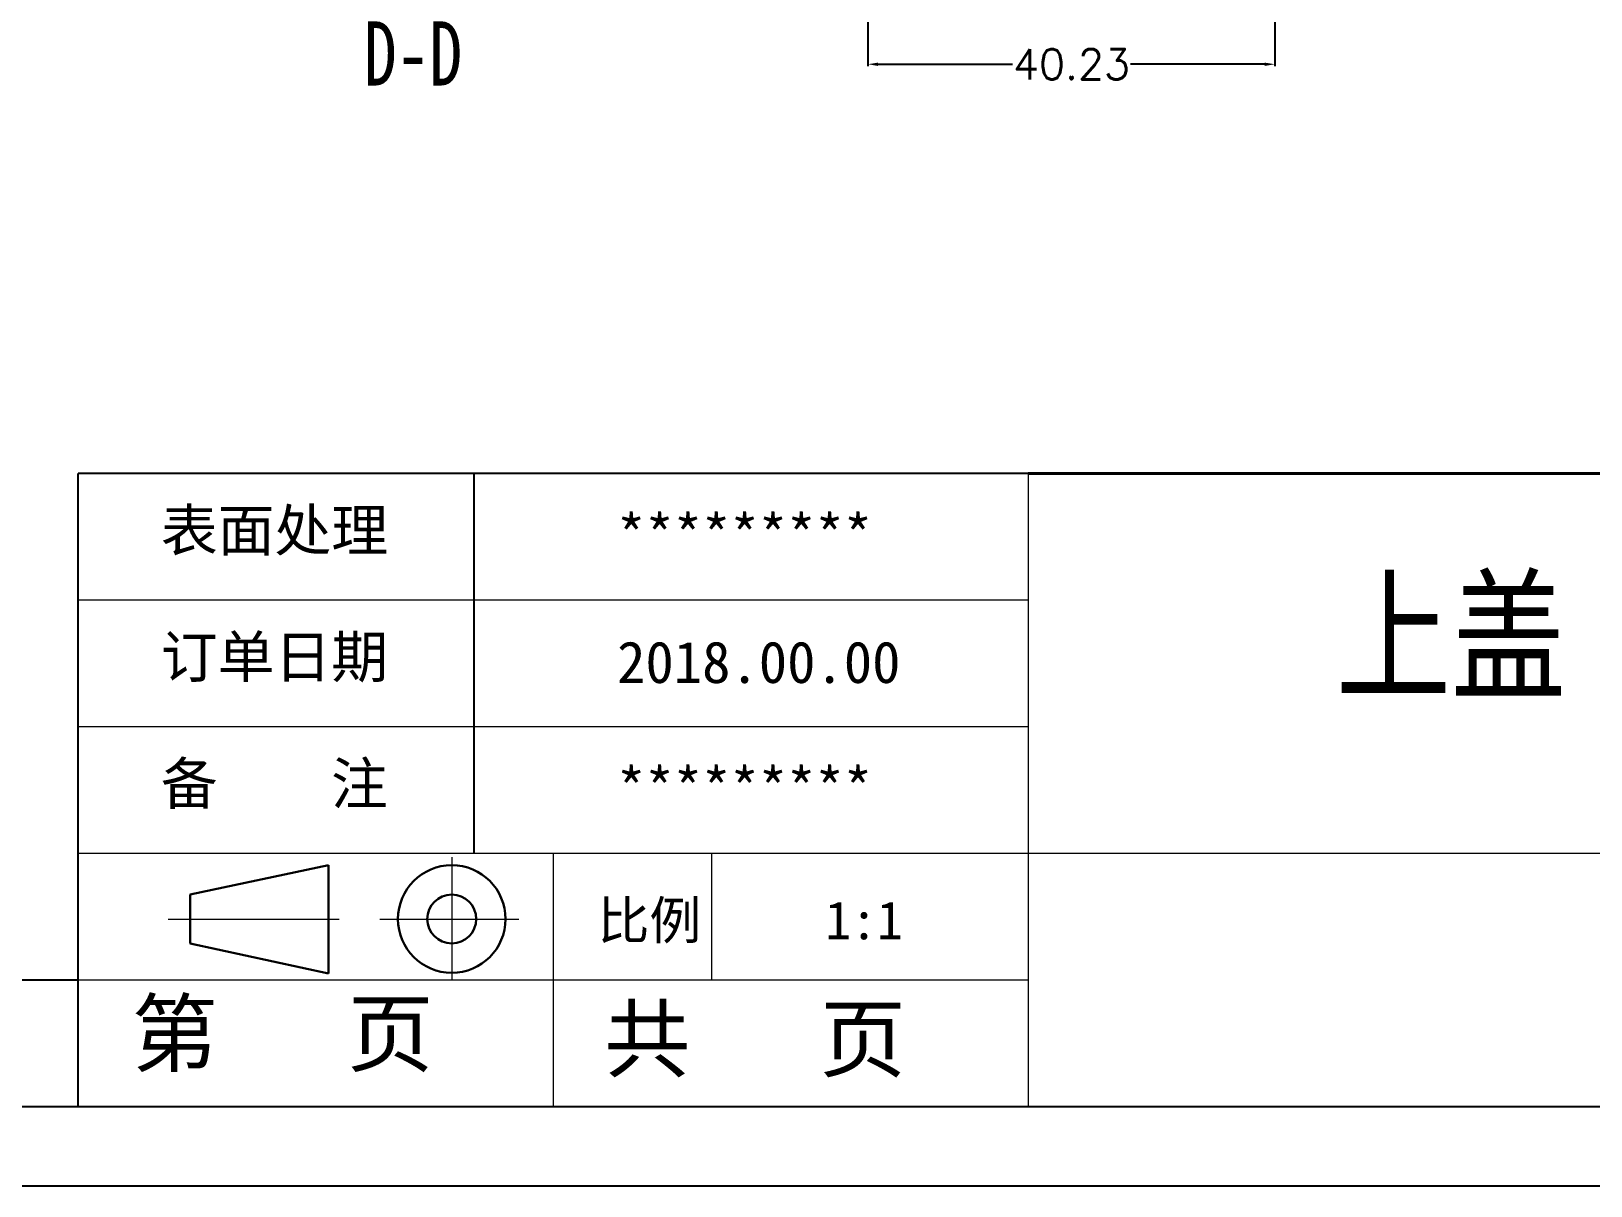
# Model space of a CAD drawing. Header units: inches. Extents: x 1631 to 3663, y 1126 to 1454.
# Drawn here: x 1801.8 to 1956, y 1125.7 to 1239.8 of the extents above; entities that cross this region are included whole.
import ezdxf

# ---------------------------------------------------------------- set-up
doc = ezdxf.new("R2010")
doc.units = ezdxf.units.IN
doc.header["$LTSCALE"] = 15
doc.linetypes.add('CENTER2', pattern=[28.575, 19.05, -3.175, 3.175, -3.175])
doc.layers.add('文字', color=81, linetype='Continuous')
for name, color, linetype, lineweight in [('粗实线', 7, 'Continuous', 30), ('细实线', 3, 'Continuous', 9), ('细点划线', 2, 'CENTER2', 9)]:
    doc.layers.add(name, color=color, linetype=linetype, lineweight=lineweight)
doc.styles.add('SLDTEXTSTYLE0', font='TXT', dxfattribs={"width": 0.75})
doc.styles.get("Standard").update_dxf_attribs({"font": 'txt', "bigfont": 'gbcbig.shx'})
doc.styles.add('宋体', font='', dxfattribs={"width": 0.8, "height": 3.5})
doc.styles.get('宋体').set_extended_font_data('SimSun')
doc.dimstyles.new('3', dxfattribs={"dimtxt": 3, "dimasz": 1, "dimexe": 0.18, "dimexo": 0.0625, "dimgap": 0.09, "dimtad": 0, "dimdsep": 46, "dimtxsty": 'Standard', "dimcen": 1, "dimclrd": 3, "dimclre": 3, "dimadec": 0, "dimazin": 2, "dimtfac": 1, "dimtofl": 0, "dimtmove": 0, "dimatfit": 3, "dimfxl": 1, "dimtolj": 1, "dimtzin": 0, "dimarcsym": 0})

# ---------------------------------------------------------------- blocks, each defined once
blk = doc.blocks.new('*D283')
at = {"color": 3, "lineweight": -2}
for p, q in [((1924.8, 1254.26), (1924.8, 1236.38)), ((1884.57, 1252.14), (1884.57, 1236.38)), ((1885.57, 1236.56), (1898.85, 1236.56)), ((1923.8, 1236.56), (1910.53, 1236.56))]:
    blk.add_line(p, q, dxfattribs=at)
at = {"color": 3}
for points in [[(1885.57, 1236.72), (1885.57, 1236.39), (1884.57, 1236.56)], [(1923.8, 1236.72), (1923.8, 1236.39), (1924.8, 1236.56)]]:
    blk.add_solid(points, dxfattribs=at)
at = {"layer": 'Defpoints', "color": 0}
for p in [(1924.8, 1254.32), (1884.57, 1252.2), (1924.8, 1236.56)]:
    blk.add_point(p, dxfattribs=at)
at = {"color": 0, "insert": (1904.69, 1236.56), "char_height": 3, "attachment_point": 5}
blk.add_mtext('\\A1;40.23', dxfattribs=at)

msp = doc.modelspace()

# ---------------------------------------------------------------- linework, layer by layer
for p, q in [((1900.416, 1196.101), (1806.491, 1196.101)), ((1806.491, 1133.484), (1806.491, 1196.101)), ((1845.626, 1158.531), (1845.626, 1196.101)), ((1806.491, 1146.007), (1643.193, 1146.007)), ((1643.193, 1133.484), (2088.268, 1133.484)), ((1631.163, 1125.657), (2096.095, 1125.657)), ((1631.163, 1125.657), (1846.409, 1125.657))]:
    msp.add_line(p, q)
at = {"layer": '粗实线', "color": 7, "lineweight": 40}
msp.add_line((2088.268, 1196.101), (1900.416, 1196.101), dxfattribs=at)
at = {"layer": '粗实线', "color": 7}
for p, q in [((1831.242, 1157.359), (1817.558, 1154.459)), ((1831.242, 1157.359), (1831.242, 1146.635)), ((1817.558, 1154.459), (1817.558, 1149.619)), ((1817.558, 1149.619), (1831.242, 1146.635))]:
    msp.add_line(p, q, dxfattribs=at)
for radius in [5.32, 2.42]:
    msp.add_circle((1843.42, 1152.039), radius, dxfattribs=at)
at = {"layer": '细实线', "color": 7}
for p, q in [((1900.416, 1196.101), (1900.416, 1133.484)), ((1900.416, 1183.577), (1806.491, 1183.577)), ((1900.416, 1171.054), (1806.491, 1171.054)), ((2088.268, 1158.531), (1806.491, 1158.531)), ((1853.454, 1158.531), (1853.454, 1133.484)), ((1869.108, 1158.531), (1869.108, 1146.007)), ((1900.416, 1146.007), (1806.491, 1146.007))]:
    msp.add_line(p, q, dxfattribs=at)
at = {"layer": '细点划线', "color": 7}
for p, q in [((1843.42, 1158.163), (1843.42, 1146.007)), ((1815.376, 1152.039), (1832.29, 1152.039)), ((1836.305, 1152.039), (1850.055, 1152.039))]:
    msp.add_line(p, q, dxfattribs=at)

# ---------------------------------------------------------------- texts
at = {"color": 7, "linetype": 'Continuous', "insert": (1834.732, 1240.805), "char_height": 6.35, "attachment_point": 1, "style": 'SLDTEXTSTYLE0'}
msp.add_mtext('D-D', dxfattribs=at)
at = {"char_height": 4.11854, "width": 2340.77273, "attachment_point": 1}
for s, insert in [('{\\fSimHei|b0|i0|c134|p49;表面处理}', (1814.658, 1192.547)), ('{\\fSimHei|b0|i0|c134|p49;*********}', (1859.767, 1192.017)), ('{\\fSimHei|b0|i0|c134|p49;订单日期}', (1814.658, 1180.023)), ('{\\fSimHei|b0|i0|c134|p49;2018.00.00}', (1859.767, 1179.494)), ('{\\fSimHei|b0|i0|c134|p49;备    注}', (1814.658, 1167.5)), ('{\\fSimHei|b0|i0|c134|p49;*********}', (1859.767, 1166.97))]:
    msp.add_mtext(s, dxfattribs=dict(at, insert=insert))
at = {"layer": '文字', "color": 0, "insert": (1930.817, 1185.29), "char_height": 10.4362, "width": 133.42286, "attachment_point": 1, "style": '宋体'}
msp.add_mtext('上盖', dxfattribs=at)
at = {"layer": '细实线', "color": 7, "attachment_point": 1}
for s, insert, char_height, width in [('{\\fSimSun|b0|i0|c134|p54;比例}', (1857.837, 1153.788), 3.75703, 16.49218), ('{\\fSimSun|b0|i0|c134|p54;1:1}', (1880.34, 1153.788), 3.75703, 16.49218), ('{\\fSimSun|b0|i0|c134|p54;第   页}', (1811.76, 1143.855), 6.26171, 46.96283), ('{\\fSimSun|b0|i0|c134|p54; 共   页}', (1854.22, 1143.323), 6.26171, 46.96283)]:
    msp.add_mtext(s, dxfattribs=dict(at, insert=insert, char_height=char_height, width=width))

# ---------------------------------------------------------------- dimensions: what is measured, and where the dimension line sits
dim = msp.add_linear_dim(base=(1924.803, 1236.556), p1=(1884.569, 1252.198), p2=(1924.803, 1254.324), dimstyle='3')
dim.commit()
dim.dimension.update_dxf_attribs({"geometry": '*D283', "text_midpoint": (1904.686, 1236.556)})

doc.saveas('drawing.dxf')
